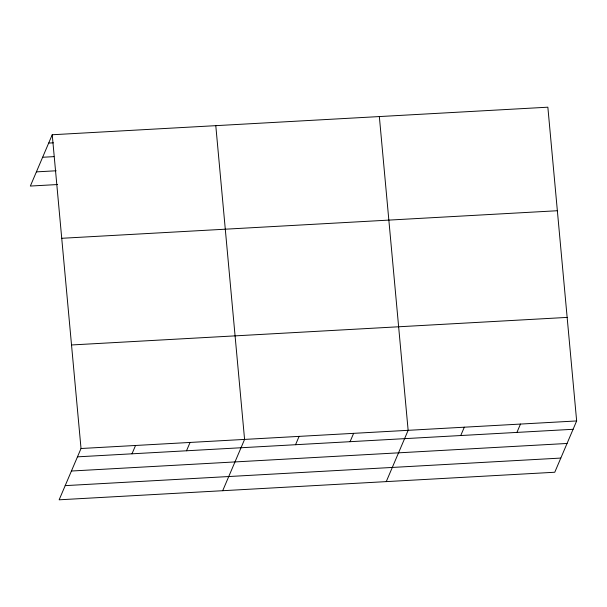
<?xml version="1.0" encoding="UTF-8"?>
<svg xmlns="http://www.w3.org/2000/svg" width="607" height="607" viewBox="0 0 607 607"><rect width="100%" height="100%" fill="white"/><g stroke="black" fill="none" stroke-linecap="round" stroke-linejoin="round"><path stroke-width="0.91" d="M52.232 134.754L81.027 448.505L59.145 499.804L554.768 472.246L576.65 420.947L547.855 107.196L52.232 134.754L30.35 186.053L57.612 184.536M131.992 453.808L135.543 445.477M186.508 450.781L190.067 442.442M222.701 490.714L244.583 439.415L215.788 125.657M295.548 444.719L299.099 436.38M350.064 441.684L353.623 433.352M386.257 481.617L408.139 430.317L379.345 116.567M460.751 435.53L464.309 427.199M516.921 432.412L520.48 424.073M48.674 143.085L53.378 142.827M42.627 157.266L53.909 156.636M36.397 171.872L56.14 170.779M61.732 238.293L557.355 210.735M71.527 344.966L567.15 317.408M81.027 448.505L576.65 420.947M77.468 456.843L573.091 429.286M71.421 471.024L567.044 443.467M65.192 485.63L560.815 458.073"/></g></svg>
